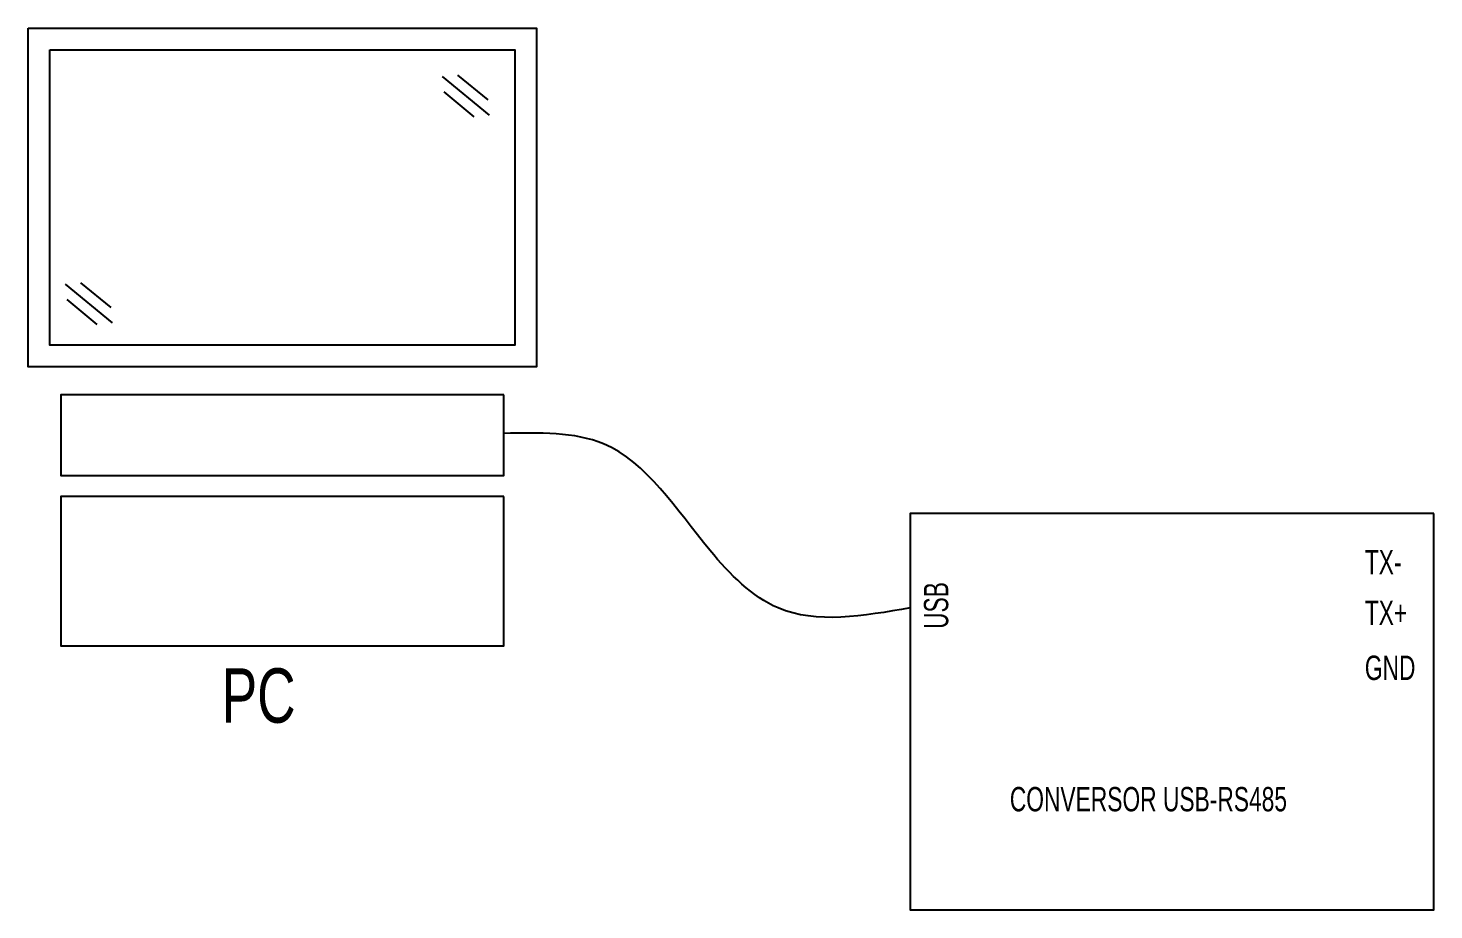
# Model space of a CAD drawing. Header units: millimetres. Extents: x 690 to 2444, y 537 to 1412.
# Drawn here: x 1064.3 to 1193.6, y 538.3 to 619.3 of the extents above; entities that cross this region are included whole.
import ezdxf

# ---------------------------------------------------------------- set-up
doc = ezdxf.new("R2010")
doc.units = ezdxf.units.MM
doc.layers.add('at_Text', color=7, linetype='Continuous')
doc.styles.add('Style1', font='arial.ttf', dxfattribs={"height": 0.2})
doc.styles.add('Style4', font='', dxfattribs={"height": 0.2})
doc.styles.get('Style4').set_extended_font_data('Bank Gothic  Md  B T')

msp = doc.modelspace()

# ---------------------------------------------------------------- linework, layer by layer
at = {"layer": 'at_Text', "color": 6}
for p, q in [((1102.41, 614.83), (1106.73, 611.28)), ((1103.82, 614.96), (1106.59, 612.69)), ((1102.55, 613.42), (1105.32, 611.14)), ((1067.76, 595.76), (1072.08, 592.21)), ((1069.17, 595.89), (1071.94, 593.62)), ((1067.9, 594.35), (1070.67, 592.07))]:
    msp.add_line(p, q, dxfattribs=at)
for points in [[(1064.35, 619.29), (1111.09, 619.29), (1111.09, 588.16), (1064.35, 588.16)], [(1066.35, 617.29), (1109.09, 617.29), (1109.09, 590.16), (1066.35, 590.16)], [(1108.07, 585.6), (1067.37, 585.6), (1067.37, 578.2), (1108.07, 578.2)], [(1108.07, 576.25), (1067.37, 576.25), (1067.37, 562.54), (1108.07, 562.54)], [(1193.56, 574.69), (1145.42, 574.69), (1145.42, 538.28), (1193.56, 538.28)]]:
    msp.add_lwpolyline(points, close=True, dxfattribs=at)
msp.add_spline([(1145.42, 566.02), (1133.28, 566.02), (1127.02, 571.31), (1117.24, 581.09), (1108.07, 582.05)], degree=3, dxfattribs=at)

# ---------------------------------------------------------------- texts
at = {"color": 2, "width": 0.7}
for s, height, rotation, style, p in [('TX-', 2.236, 0.0006, 'Style4', (1187.21, 569.11)), ('USB', 2.236, 90.0006, 'Style4', (1148.92, 564.09)), ('TX+', 2.236, 0.0006, 'Style4', (1187.21, 564.45)), ('GND', 2.236, 0.0006, 'Style4', (1187.21, 559.4)), ('PC', 5, 0.0006, 'Style1', (1082.14, 555.47)), ('CONVERSOR USB-RS485', 2.2364, 0.0006, 'Style4', (1154.58, 547.33))]:
    msp.add_text(s, height=height, rotation=rotation, dxfattribs=dict(at, style=style)).set_placement(p)

doc.saveas('drawing.dxf')
